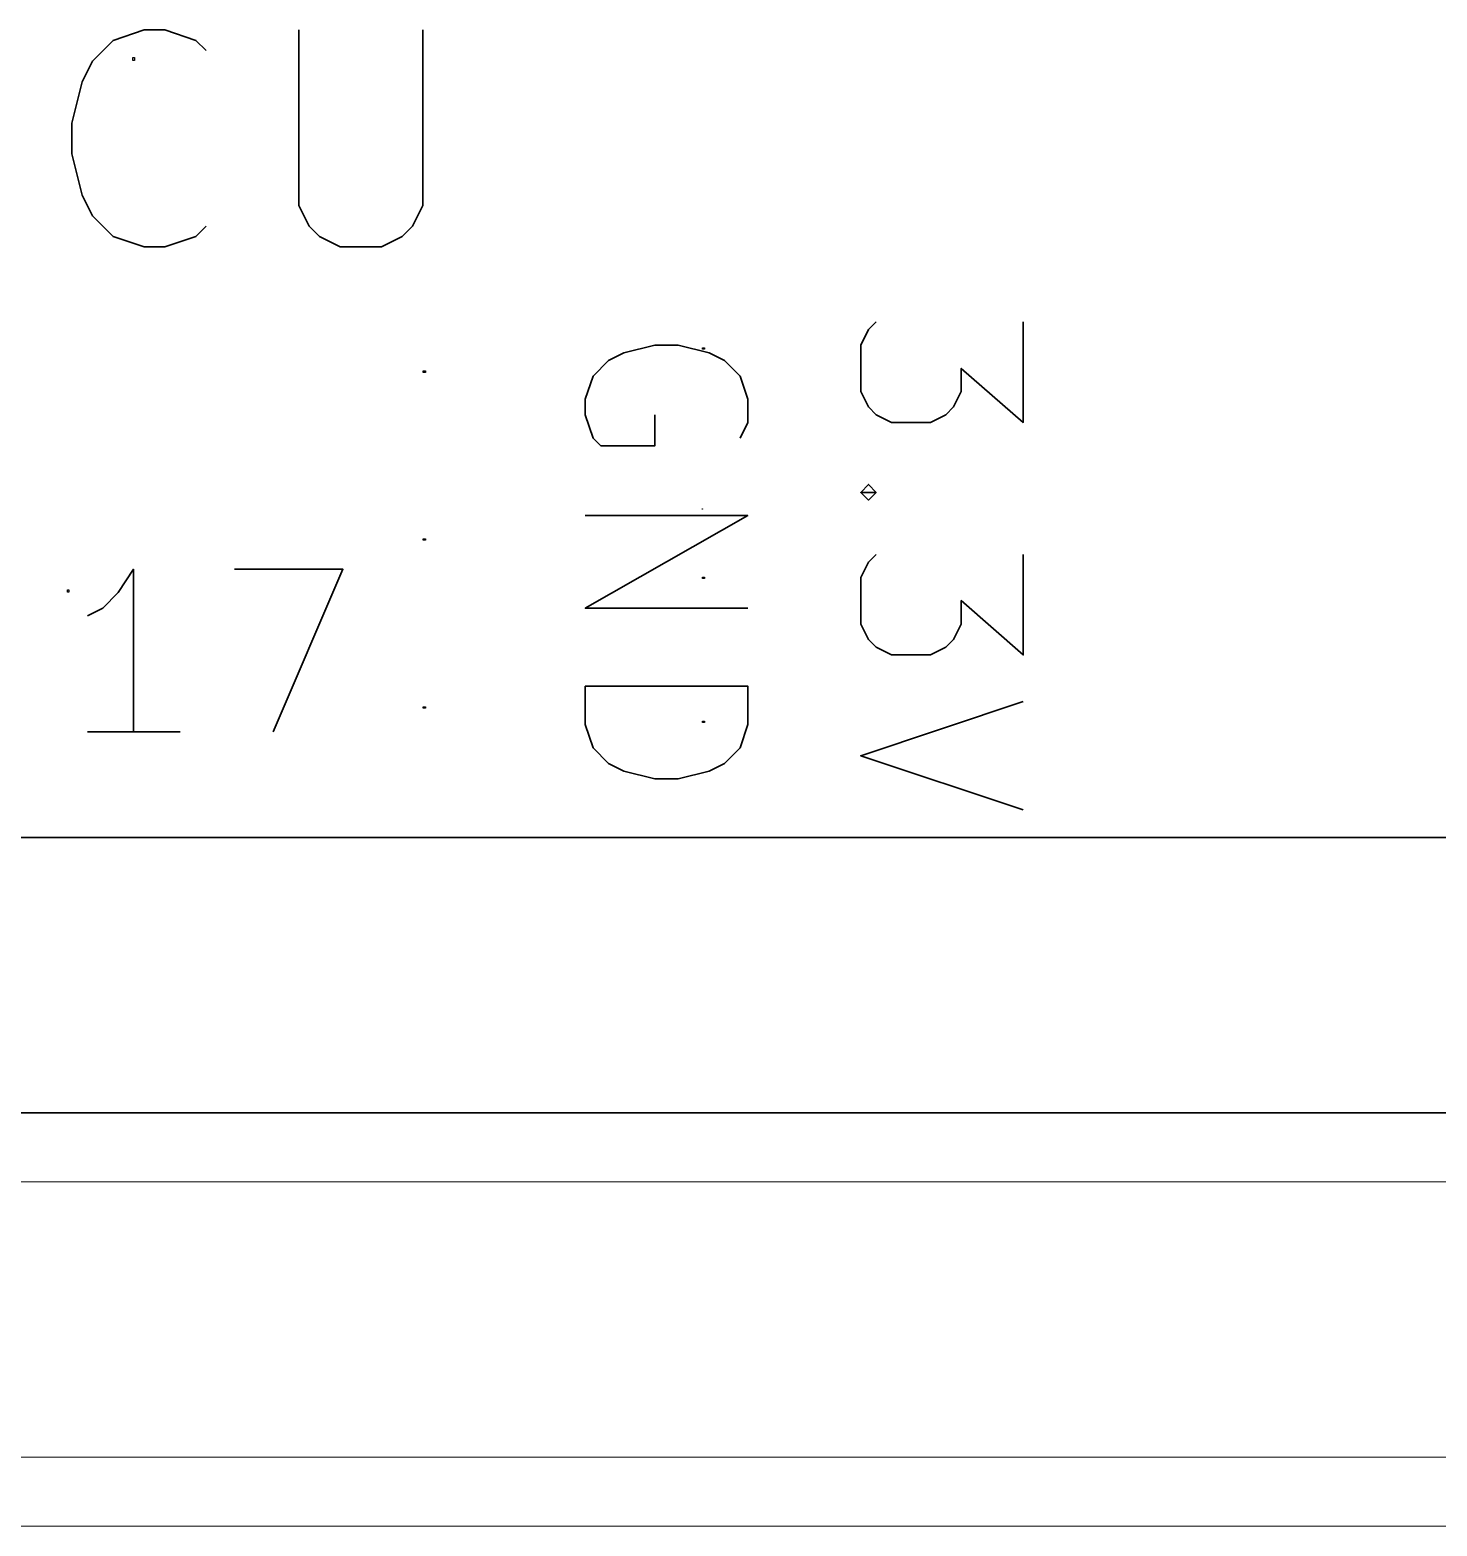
# Model space of a CAD drawing. Header units: millimetres. Extents: x -139 to 75, y -28 to 93.
# Drawn here: x -113.31 to -100.33, y 5.85 to 19.65 of the extents above; entities that cross this region are included whole.
import ezdxf

# ---------------------------------------------------------------- set-up
doc = ezdxf.new("R2010")
doc.units = ezdxf.units.MM
doc.header["$MEASUREMENT"] = 0
doc.header["$XCLIPFRAME"] = 0
doc.layers.add('Layer 1', color=7, linetype='Continuous')
picture_1 = doc.add_image_def('image15.jpg', size_in_pixel=(107, 66))
picture_2 = doc.add_image_def('image16.jpg', size_in_pixel=(10, 10))
picture_3 = doc.add_image_def('image17.jpg', size_in_pixel=(107, 66))
picture_4 = doc.add_image_def('image18.jpg', size_in_pixel=(107, 72))
picture_5 = doc.add_image_def('image19.jpg', size_in_pixel=(107, 66))
picture_6 = doc.add_image_def('image20.jpg', size_in_pixel=(107, 61))
picture_7 = doc.add_image_def('image21.jpg', size_in_pixel=(107, 61))
picture_8 = doc.add_image_def('image98.jpg', size_in_pixel=(72, 108))
picture_9 = doc.add_image_def('image156.jpg', size_in_pixel=(82, 144))

msp = doc.modelspace()

# ---------------------------------------------------------------- linework, layer by layer
at = {"layer": 'Layer 1', "color": 136, "lineweight": 30}
for points, knots in [([(-111.6863, 17.8365), (-111.6863, 17.8365), (-111.7803, 17.7425), (-111.7803, 17.7425), (-111.7803, 17.7425), (-111.7803, 17.7425), (-112.0673, 17.646), (-112.0673, 17.646), (-112.0673, 17.646), (-112.0673, 17.646), (-112.2578, 17.646), (-112.2578, 17.646), (-112.2578, 17.646), (-112.2578, 17.646), (-112.5422, 17.7425), (-112.5422, 17.7425), (-112.5422, 17.7425), (-112.5422, 17.7425), (-112.7327, 17.933), (-112.7327, 17.933), (-112.7327, 17.933), (-112.7327, 17.933), (-112.8292, 18.1235), (-112.8292, 18.1235), (-112.8292, 18.1235), (-112.8292, 18.1235), (-112.9232, 18.5045), (-112.9232, 18.5045), (-112.9232, 18.5045), (-112.9232, 18.5045), (-112.9232, 18.789), (-112.9232, 18.789), (-112.9232, 18.789), (-112.9232, 18.789), (-112.8292, 19.17), (-112.8292, 19.17), (-112.8292, 19.17), (-112.8292, 19.17), (-112.7327, 19.3605), (-112.7327, 19.3605), (-112.7327, 19.3605), (-112.7327, 19.3605), (-112.5422, 19.551), (-112.5422, 19.551), (-112.5422, 19.551), (-112.5422, 19.551), (-112.2578, 19.6475), (-112.2578, 19.6475), (-112.2578, 19.6475), (-112.2578, 19.6475), (-112.0673, 19.6475), (-112.0673, 19.6475), (-112.0673, 19.6475), (-112.0673, 19.6475), (-111.7803, 19.551), (-111.7803, 19.551), (-111.7803, 19.551), (-111.7803, 19.551), (-111.6863, 19.457), (-111.6863, 19.457)], [0, 0, 0, 0, 0.0625, 0.0625, 0.0625, 0.0625, 0.125, 0.125, 0.125, 0.125, 0.1875, 0.1875, 0.1875, 0.1875, 0.25, 0.25, 0.25, 0.25, 0.3125, 0.3125, 0.3125, 0.3125, 0.375, 0.375, 0.375, 0.375, 0.4375, 0.4375, 0.4375, 0.4375, 0.5, 0.5, 0.5, 0.5, 0.5625, 0.5625, 0.5625, 0.5625, 0.625, 0.625, 0.625, 0.625, 0.6875, 0.6875, 0.6875, 0.6875, 0.75, 0.75, 0.75, 0.75, 0.8125, 0.8125, 0.8125, 0.8125, 0.875, 0.875, 0.875, 0.875, 1, 1, 1, 1]), ([(-110.8304, 19.6475), (-110.8304, 19.6475), (-110.8304, 18.027), (-110.8304, 18.027), (-110.8304, 18.027), (-110.8304, 18.027), (-110.7338, 17.8365), (-110.7338, 17.8365), (-110.7338, 17.8365), (-110.7338, 17.8365), (-110.6399, 17.7425), (-110.6399, 17.7425), (-110.6399, 17.7425), (-110.6399, 17.7425), (-110.4494, 17.646), (-110.4494, 17.646), (-110.4494, 17.646), (-110.4494, 17.646), (-110.0684, 17.646), (-110.0684, 17.646), (-110.0684, 17.646), (-110.0684, 17.646), (-109.8779, 17.7425), (-109.8779, 17.7425), (-109.8779, 17.7425), (-109.8779, 17.7425), (-109.7813, 17.8365), (-109.7813, 17.8365), (-109.7813, 17.8365), (-109.7813, 17.8365), (-109.6874, 18.027), (-109.6874, 18.027), (-109.6874, 18.027), (-109.6874, 18.027), (-109.6874, 19.6475), (-109.6874, 19.6475)], [0, 0, 0, 0, 0.1, 0.1, 0.1, 0.1, 0.2, 0.2, 0.2, 0.2, 0.3, 0.3, 0.3, 0.3, 0.4, 0.4, 0.4, 0.4, 0.5, 0.5, 0.5, 0.5, 0.6, 0.6, 0.6, 0.6, 0.7, 0.7, 0.7, 0.7, 0.8, 0.8, 0.8, 0.8, 1, 1, 1, 1]), ([(-110.8304, 19.6475), (-110.8304, 19.6475), (-110.8304, 19.6475), (-110.8304, 19.6475), (-110.8304, 19.6475), (-110.8304, 19.6475), (-110.8304, 19.6475), (-110.8304, 19.6475)], [0, 0, 0, 0, 0.3333333, 0.3333333, 0.3333333, 0.3333333, 1, 1, 1, 1]), ([(-111.6863, 17.8365), (-111.6863, 17.8365), (-111.6863, 17.8365), (-111.6863, 17.8365), (-111.6863, 17.8365), (-111.6863, 17.8365), (-111.6863, 17.8365), (-111.6863, 17.8365)], [0, 0, 0, 0, 0.3333333, 0.3333333, 0.3333333, 0.3333333, 1, 1, 1, 1]), ([(-104.1502, 16.9551), (-104.1502, 16.9551), (-104.1502, 16.028), (-104.1502, 16.028), (-104.1502, 16.028), (-104.1502, 16.028), (-104.7217, 16.5259), (-104.7217, 16.5259), (-104.7217, 16.5259), (-104.7217, 16.5259), (-104.7217, 16.3125), (-104.7217, 16.3125), (-104.7217, 16.3125), (-104.7217, 16.3125), (-104.7928, 16.1703), (-104.7928, 16.1703), (-104.7928, 16.1703), (-104.7928, 16.1703), (-104.8639, 16.0991), (-104.8639, 16.0991), (-104.8639, 16.0991), (-104.8639, 16.0991), (-105.0061, 16.028), (-105.0061, 16.028), (-105.0061, 16.028), (-105.0061, 16.028), (-105.3643, 16.028), (-105.3643, 16.028), (-105.3643, 16.028), (-105.3643, 16.028), (-105.5065, 16.0991), (-105.5065, 16.0991), (-105.5065, 16.0991), (-105.5065, 16.0991), (-105.5776, 16.1703), (-105.5776, 16.1703), (-105.5776, 16.1703), (-105.5776, 16.1703), (-105.6488, 16.3125), (-105.6488, 16.3125), (-105.6488, 16.3125), (-105.6488, 16.3125), (-105.6488, 16.7418), (-105.6488, 16.7418), (-105.6488, 16.7418), (-105.6488, 16.7418), (-105.5776, 16.884), (-105.5776, 16.884), (-105.5776, 16.884), (-105.5776, 16.884), (-105.5065, 16.9551), (-105.5065, 16.9551)], [0, 0, 0, 0, 0.0714286, 0.0714286, 0.0714286, 0.0714286, 0.1428571, 0.1428571, 0.1428571, 0.1428571, 0.2142857, 0.2142857, 0.2142857, 0.2142857, 0.2857143, 0.2857143, 0.2857143, 0.2857143, 0.3571429, 0.3571429, 0.3571429, 0.3571429, 0.4285714, 0.4285714, 0.4285714, 0.4285714, 0.5, 0.5, 0.5, 0.5, 0.5714286, 0.5714286, 0.5714286, 0.5714286, 0.6428571, 0.6428571, 0.6428571, 0.6428571, 0.7142857, 0.7142857, 0.7142857, 0.7142857, 0.7857143, 0.7857143, 0.7857143, 0.7857143, 0.8571429, 0.8571429, 0.8571429, 0.8571429, 1, 1, 1, 1]), ([(-104.1502, 16.9551), (-104.1502, 16.9551), (-104.1502, 16.9551), (-104.1502, 16.9551), (-104.1502, 16.9551), (-104.1502, 16.9551), (-104.1502, 16.9551), (-104.1502, 16.9551)], [0, 0, 0, 0, 0.3333333, 0.3333333, 0.3333333, 0.3333333, 1, 1, 1, 1]), ([(-106.7613, 15.8832), (-106.7613, 15.8832), (-106.6902, 16.028), (-106.6902, 16.028), (-106.6902, 16.028), (-106.6902, 16.028), (-106.6902, 16.2414), (-106.6902, 16.2414), (-106.6902, 16.2414), (-106.6902, 16.2414), (-106.7613, 16.4547), (-106.7613, 16.4547), (-106.7613, 16.4547), (-106.7613, 16.4547), (-106.9035, 16.5995), (-106.9035, 16.5995), (-106.9035, 16.5995), (-106.9035, 16.5995), (-107.0458, 16.6706), (-107.0458, 16.6706), (-107.0458, 16.6706), (-107.0458, 16.6706), (-107.3328, 16.7418), (-107.3328, 16.7418), (-107.3328, 16.7418), (-107.3328, 16.7418), (-107.5461, 16.7418), (-107.5461, 16.7418), (-107.5461, 16.7418), (-107.5461, 16.7418), (-107.8332, 16.6706), (-107.8332, 16.6706), (-107.8332, 16.6706), (-107.8332, 16.6706), (-107.9754, 16.5995), (-107.9754, 16.5995), (-107.9754, 16.5995), (-107.9754, 16.5995), (-108.1176, 16.4547), (-108.1176, 16.4547), (-108.1176, 16.4547), (-108.1176, 16.4547), (-108.1888, 16.2414), (-108.1888, 16.2414), (-108.1888, 16.2414), (-108.1888, 16.2414), (-108.1888, 16.0991), (-108.1888, 16.0991), (-108.1888, 16.0991), (-108.1888, 16.0991), (-108.1176, 15.8832), (-108.1176, 15.8832), (-108.1176, 15.8832), (-108.1176, 15.8832), (-108.0465, 15.8121), (-108.0465, 15.8121), (-108.0465, 15.8121), (-108.0465, 15.8121), (-107.5461, 15.8121), (-107.5461, 15.8121), (-107.5461, 15.8121), (-107.5461, 15.8121), (-107.5461, 16.0991), (-107.5461, 16.0991)], [0, 0, 0, 0, 0.0588235, 0.0588235, 0.0588235, 0.0588235, 0.1176471, 0.1176471, 0.1176471, 0.1176471, 0.1764706, 0.1764706, 0.1764706, 0.1764706, 0.2352941, 0.2352941, 0.2352941, 0.2352941, 0.2941176, 0.2941176, 0.2941176, 0.2941176, 0.3529412, 0.3529412, 0.3529412, 0.3529412, 0.4117647, 0.4117647, 0.4117647, 0.4117647, 0.4705882, 0.4705882, 0.4705882, 0.4705882, 0.5294118, 0.5294118, 0.5294118, 0.5294118, 0.5882353, 0.5882353, 0.5882353, 0.5882353, 0.6470588, 0.6470588, 0.6470588, 0.6470588, 0.7058824, 0.7058824, 0.7058824, 0.7058824, 0.7647059, 0.7647059, 0.7647059, 0.7647059, 0.8235294, 0.8235294, 0.8235294, 0.8235294, 0.8823529, 0.8823529, 0.8823529, 0.8823529, 1, 1, 1, 1]), ([(-106.7613, 15.8832), (-106.7613, 15.8832), (-106.7613, 15.8832), (-106.7613, 15.8832), (-106.7613, 15.8832), (-106.7613, 15.8832), (-106.7613, 15.8832), (-106.7613, 15.8832)], [0, 0, 0, 0, 0.3333333, 0.3333333, 0.3333333, 0.3333333, 1, 1, 1, 1]), ([(-105.5065, 15.3829), (-105.5065, 15.3829), (-105.5776, 15.3117), (-105.5776, 15.3117), (-105.5776, 15.3117), (-105.5776, 15.3117), (-105.6488, 15.3829), (-105.6488, 15.3829), (-105.6488, 15.3829), (-105.6488, 15.3829), (-105.5776, 15.4565), (-105.5776, 15.4565), (-105.5776, 15.4565), (-105.5776, 15.4565), (-105.5065, 15.3829), (-105.5065, 15.3829), (-105.5065, 15.3829), (-105.5065, 15.3829), (-105.6488, 15.3829), (-105.6488, 15.3829)], [0, 0, 0, 0, 0.1666667, 0.1666667, 0.1666667, 0.1666667, 0.3333333, 0.3333333, 0.3333333, 0.3333333, 0.5, 0.5, 0.5, 0.5, 0.6666667, 0.6666667, 0.6666667, 0.6666667, 1, 1, 1, 1]), ([(-105.5065, 15.3829), (-105.5065, 15.3829), (-105.5065, 15.3829), (-105.5065, 15.3829), (-105.5065, 15.3829), (-105.5065, 15.3829), (-105.5065, 15.3829), (-105.5065, 15.3829)], [0, 0, 0, 0, 0.3333333, 0.3333333, 0.3333333, 0.3333333, 1, 1, 1, 1]), ([(-108.1888, 15.1695), (-108.1888, 15.1695), (-106.6902, 15.1695), (-106.6902, 15.1695), (-106.6902, 15.1695), (-106.6902, 15.1695), (-108.1888, 14.3135), (-108.1888, 14.3135), (-108.1888, 14.3135), (-108.1888, 14.3135), (-106.6902, 14.3135), (-106.6902, 14.3135)], [0, 0, 0, 0, 0.25, 0.25, 0.25, 0.25, 0.5, 0.5, 0.5, 0.5, 1, 1, 1, 1]), ([(-108.1888, 15.1695), (-108.1888, 15.1695), (-108.1888, 15.1695), (-108.1888, 15.1695), (-108.1888, 15.1695), (-108.1888, 15.1695), (-108.1888, 15.1695), (-108.1888, 15.1695)], [0, 0, 0, 0, 0.3333333, 0.3333333, 0.3333333, 0.3333333, 1, 1, 1, 1]), ([(-104.1502, 14.8114), (-104.1502, 14.8114), (-104.1502, 13.8843), (-104.1502, 13.8843), (-104.1502, 13.8843), (-104.1502, 13.8843), (-104.7217, 14.3846), (-104.7217, 14.3846), (-104.7217, 14.3846), (-104.7217, 14.3846), (-104.7217, 14.1687), (-104.7217, 14.1687), (-104.7217, 14.1687), (-104.7217, 14.1687), (-104.7928, 14.0265), (-104.7928, 14.0265), (-104.7928, 14.0265), (-104.7928, 14.0265), (-104.8639, 13.9554), (-104.8639, 13.9554), (-104.8639, 13.9554), (-104.8639, 13.9554), (-105.0061, 13.8843), (-105.0061, 13.8843), (-105.0061, 13.8843), (-105.0061, 13.8843), (-105.3643, 13.8843), (-105.3643, 13.8843), (-105.3643, 13.8843), (-105.3643, 13.8843), (-105.5065, 13.9554), (-105.5065, 13.9554), (-105.5065, 13.9554), (-105.5065, 13.9554), (-105.5776, 14.0265), (-105.5776, 14.0265), (-105.5776, 14.0265), (-105.5776, 14.0265), (-105.6488, 14.1687), (-105.6488, 14.1687), (-105.6488, 14.1687), (-105.6488, 14.1687), (-105.6488, 14.598), (-105.6488, 14.598), (-105.6488, 14.598), (-105.6488, 14.598), (-105.5776, 14.7402), (-105.5776, 14.7402), (-105.5776, 14.7402), (-105.5776, 14.7402), (-105.5065, 14.8114), (-105.5065, 14.8114)], [0, 0, 0, 0, 0.0714286, 0.0714286, 0.0714286, 0.0714286, 0.1428571, 0.1428571, 0.1428571, 0.1428571, 0.2142857, 0.2142857, 0.2142857, 0.2142857, 0.2857143, 0.2857143, 0.2857143, 0.2857143, 0.3571429, 0.3571429, 0.3571429, 0.3571429, 0.4285714, 0.4285714, 0.4285714, 0.4285714, 0.5, 0.5, 0.5, 0.5, 0.5714286, 0.5714286, 0.5714286, 0.5714286, 0.6428571, 0.6428571, 0.6428571, 0.6428571, 0.7142857, 0.7142857, 0.7142857, 0.7142857, 0.7857143, 0.7857143, 0.7857143, 0.7857143, 0.8571429, 0.8571429, 0.8571429, 0.8571429, 1, 1, 1, 1]), ([(-104.1502, 14.8114), (-104.1502, 14.8114), (-104.1502, 14.8114), (-104.1502, 14.8114), (-104.1502, 14.8114), (-104.1502, 14.8114), (-104.1502, 14.8114), (-104.1502, 14.8114)], [0, 0, 0, 0, 0.3333333, 0.3333333, 0.3333333, 0.3333333, 1, 1, 1, 1]), ([(-112.3543, 13.1731), (-112.3543, 13.1731), (-112.3543, 14.6742), (-112.3543, 14.6742), (-112.3543, 14.6742), (-112.3543, 14.6742), (-112.4965, 14.4583), (-112.4965, 14.4583), (-112.4965, 14.4583), (-112.4965, 14.4583), (-112.6387, 14.3161), (-112.6387, 14.3161), (-112.6387, 14.3161), (-112.6387, 14.3161), (-112.781, 14.2449), (-112.781, 14.2449)], [0, 0, 0, 0, 0.2, 0.2, 0.2, 0.2, 0.4, 0.4, 0.4, 0.4, 0.6, 0.6, 0.6, 0.6, 1, 1, 1, 1]), ([(-111.4247, 14.6742), (-111.4247, 14.6742), (-110.424, 14.6742), (-110.424, 14.6742), (-110.424, 14.6742), (-110.424, 14.6742), (-111.0666, 13.1731), (-111.0666, 13.1731)], [0, 0, 0, 0, 0.3333333, 0.3333333, 0.3333333, 0.3333333, 1, 1, 1, 1]), ([(-111.4247, 14.6742), (-111.4247, 14.6742), (-111.4247, 14.6742), (-111.4247, 14.6742), (-111.4247, 14.6742), (-111.4247, 14.6742), (-111.4247, 14.6742), (-111.4247, 14.6742)], [0, 0, 0, 0, 0.3333333, 0.3333333, 0.3333333, 0.3333333, 1, 1, 1, 1]), ([(-108.1888, 13.5972), (-108.1888, 13.5972), (-106.6902, 13.5972), (-106.6902, 13.5972), (-106.6902, 13.5972), (-106.6902, 13.5972), (-106.6902, 13.2416), (-106.6902, 13.2416), (-106.6902, 13.2416), (-106.6902, 13.2416), (-106.7613, 13.0257), (-106.7613, 13.0257), (-106.7613, 13.0257), (-106.7613, 13.0257), (-106.9035, 12.8835), (-106.9035, 12.8835), (-106.9035, 12.8835), (-106.9035, 12.8835), (-107.0458, 12.8124), (-107.0458, 12.8124), (-107.0458, 12.8124), (-107.0458, 12.8124), (-107.3328, 12.7413), (-107.3328, 12.7413), (-107.3328, 12.7413), (-107.3328, 12.7413), (-107.5461, 12.7413), (-107.5461, 12.7413), (-107.5461, 12.7413), (-107.5461, 12.7413), (-107.8332, 12.8124), (-107.8332, 12.8124), (-107.8332, 12.8124), (-107.8332, 12.8124), (-107.9754, 12.8835), (-107.9754, 12.8835), (-107.9754, 12.8835), (-107.9754, 12.8835), (-108.1176, 13.0257), (-108.1176, 13.0257), (-108.1176, 13.0257), (-108.1176, 13.0257), (-108.1888, 13.2416), (-108.1888, 13.2416), (-108.1888, 13.2416), (-108.1888, 13.2416), (-108.1888, 13.5972), (-108.1888, 13.5972)], [0, 0, 0, 0, 0.0769231, 0.0769231, 0.0769231, 0.0769231, 0.1538462, 0.1538462, 0.1538462, 0.1538462, 0.2307692, 0.2307692, 0.2307692, 0.2307692, 0.3076923, 0.3076923, 0.3076923, 0.3076923, 0.3846154, 0.3846154, 0.3846154, 0.3846154, 0.4615385, 0.4615385, 0.4615385, 0.4615385, 0.5384615, 0.5384615, 0.5384615, 0.5384615, 0.6153846, 0.6153846, 0.6153846, 0.6153846, 0.6923077, 0.6923077, 0.6923077, 0.6923077, 0.7692308, 0.7692308, 0.7692308, 0.7692308, 0.8461538, 0.8461538, 0.8461538, 0.8461538, 1, 1, 1, 1]), ([(-104.1502, 13.455), (-104.1502, 13.455), (-105.6488, 12.9546), (-105.6488, 12.9546), (-105.6488, 12.9546), (-105.6488, 12.9546), (-104.1502, 12.4542), (-104.1502, 12.4542)], [0, 0, 0, 0, 0.3333333, 0.3333333, 0.3333333, 0.3333333, 1, 1, 1, 1]), ([(-104.1502, 13.455), (-104.1502, 13.455), (-104.1502, 13.455), (-104.1502, 13.455), (-104.1502, 13.455), (-104.1502, 13.455), (-104.1502, 13.455), (-104.1502, 13.455)], [0, 0, 0, 0, 0.3333333, 0.3333333, 0.3333333, 0.3333333, 1, 1, 1, 1]), ([(-112.3543, 13.1731), (-112.3543, 13.1731), (-112.3543, 13.1731), (-112.3543, 13.1731), (-112.3543, 13.1731), (-112.3543, 13.1731), (-112.3543, 13.1731), (-112.3543, 13.1731)], [0, 0, 0, 0, 0.3333333, 0.3333333, 0.3333333, 0.3333333, 1, 1, 1, 1]), ([(-111.9251, 13.1731), (-111.9251, 13.1731), (-111.9251, 13.1731), (-111.9251, 13.1731), (-111.9251, 13.1731), (-111.9251, 13.1731), (-111.9251, 13.1731), (-111.9251, 13.1731)], [0, 0, 0, 0, 0.3333333, 0.3333333, 0.3333333, 0.3333333, 1, 1, 1, 1])]:
    msp.add_open_spline(points, degree=3, knots=knots, dxfattribs=at)
for points in [[(-111.9251, 13.1731), (-111.9251, 13.1731), (-112.781, 13.1731), (-112.781, 13.1731)], [(-131.6405, 12.2002), (-131.6405, 12.2002), (-93.5406, 12.2002), (-93.5406, 12.2002)], [(-93.5406, 9.6602), (-93.5406, 9.6602), (-131.6405, 9.6602), (-131.6405, 9.6602)]]:
    msp.add_open_spline(points, degree=3, dxfattribs=at)
at = {"layer": 'Layer 1', "color": 136, "lineweight": 15}
for points in [[(-93.5406, 9.0252), (-93.5406, 9.0252), (-129.1005, 9.0252), (-129.1005, 9.0252)], [(-129.1005, 6.4852), (-129.1005, 6.4852), (-93.5406, 6.4852), (-93.5406, 6.4852)], [(-87.8256, 5.8502), (-87.8256, 5.8502), (-136.7205, 5.8502), (-136.7205, 5.8502)]]:
    msp.add_open_spline(points, degree=3, dxfattribs=at)

# ---------------------------------------------------------------- pictures from other files: only their frames are drawn
at = {"layer": 'Layer 1', "color": 136}
image = msp.add_image(picture_9, insert=(-110.8304, 17.646), size_in_units=(1.1389, 2), dxfattribs=at)
image.set_boundary_path([(-110.83, 17.646), (-109.687, 19.648)])
image.dxf.flags = 3
image = msp.add_image(picture_1, insert=(-105.6488, 16.028), size_in_units=(1.4861, 0.9167), dxfattribs=at)
image.set_boundary_path([(-105.649, 16.028), (-104.15, 16.955)])
image.dxf.flags = 3
image = msp.add_image(picture_5, insert=(-108.1888, 15.8121), size_in_units=(1.4861, 0.9167), dxfattribs=at)
image.set_boundary_path([(-108.189, 15.812), (-106.69, 16.742)])
image.dxf.flags = 3
image = msp.add_image(picture_2, insert=(-105.6488, 15.3117), size_in_units=(0.1389, 0.1389), dxfattribs=at)
image.set_boundary_path([(-105.649, 15.312), (-105.507, 15.457)])
image.dxf.flags = 3
image = msp.add_image(picture_6, insert=(-108.1888, 14.3135), size_in_units=(1.4861, 0.8472), dxfattribs=at)
image.set_boundary_path([(-108.189, 14.313), (-106.69, 15.17)])
image.dxf.flags = 3
image = msp.add_image(picture_3, insert=(-105.6488, 13.8843), size_in_units=(1.4861, 0.9167), dxfattribs=at)
image.set_boundary_path([(-105.649, 13.884), (-104.15, 14.811)])
image.dxf.flags = 3
image = msp.add_image(picture_8, insert=(-111.4247, 13.1731), size_in_units=(1, 1.5), dxfattribs=at)
image.set_boundary_path([(-111.425, 13.173), (-110.424, 14.674)])
image.dxf.flags = 3
image = msp.add_image(picture_7, insert=(-108.1888, 12.7413), size_in_units=(1.4861, 0.8472), dxfattribs=at)
image.set_boundary_path([(-108.189, 12.741), (-106.69, 13.597)])
image.dxf.flags = 3
image = msp.add_image(picture_4, insert=(-105.6488, 12.4542), size_in_units=(1.4861, 1), dxfattribs=at)
image.set_boundary_path([(-105.649, 12.454), (-104.15, 13.455)])
image.dxf.flags = 3

doc.saveas('drawing.dxf')
